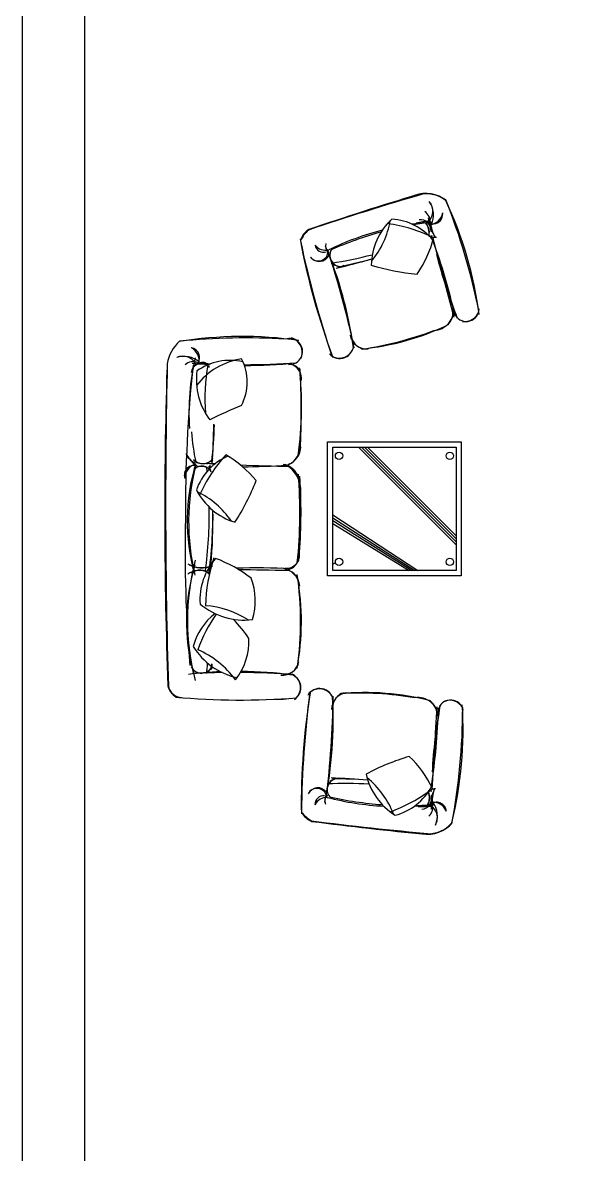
# Model space of a CAD drawing. Header units: inches. Extents: x 8.3 to 50.8, y 10.9 to 35.7.
# Drawn here: x 29.77 to 32.73, y 17.01 to 23.16 of the extents above; entities that cross this region are included whole.
import ezdxf

# ---------------------------------------------------------------- set-up
doc = ezdxf.new("R2010")
doc.units = ezdxf.units.IN
doc.header["$MEASUREMENT"] = 0
for name, color, linetype in [('02', 2, 'Continuous'), ('1', 1, 'Continuous'), ('4', 4, 'Continuous'), ('kadrbm', 4, 'Continuous')]:
    doc.layers.add(name, color=color, linetype=linetype)

# ---------------------------------------------------------------- blocks, each defined once
blk = doc.blocks.new('kadrbm')
at = {"layer": 'kadrbm', "color": 4}
blk.add_lwpolyline([(0, 0), (0, 24.7972), (21, 24.7972), (21, 0), (0, 0)], close=True, dxfattribs=at)
blk.add_lwpolyline([(20.6631, 0.3257), (20.6631, 24.4603), (0.3369, 24.4603), (0.3369, 0.3257), (20.6631, 0.3257)], dxfattribs=at)

msp = doc.modelspace()

# ---------------------------------------------------------------- linework, layer by layer
at = {"layer": '02'}
for p, q in [((31.46, 20.1827), (31.46, 20.853)), ((31.46, 20.853), (32.1304, 20.853)), ((31.6008, 20.853), (32.1304, 20.3234)), ((31.6168, 20.853), (32.1304, 20.3394)), ((31.6329, 20.853), (32.1304, 20.3555)), ((31.6489, 20.853), (32.1304, 20.3715)), ((32.1304, 20.853), (32.1304, 20.1827)), ((31.46, 20.486), (31.9232, 20.1827)), ((31.46, 20.47), (31.9072, 20.1827)), ((31.46, 20.454), (31.8911, 20.1827)), ((31.46, 20.4379), (31.8751, 20.1827)), ((32.1191, 20.2558), (32.1191, 20.2558)), ((32.1304, 20.1827), (31.46, 20.1827))]:
    msp.add_line(p, q, dxfattribs=at)
for centre in [(31.4942, 20.806), (32.0962, 20.806), (31.4942, 20.2297), (32.0962, 20.2297)]:
    msp.add_circle(centre, 0.02, dxfattribs=at)
for centre, radius, start, end in [((36.193, 7.6282), 15.2041, 106.19211, 108.66066), ((37.8938, 2.552), 20.56, 106.87608, 108.61545), ((31.9676, 22.0659), 0.1661, 48.82108, 112.05111), ((31.9645, 22.0263), 0.2032, 57.21999, 97.27541), ((31.9254, 22.1357), 0.0791, 309.20566, 41.05884), ((31.8823, 22.1165), 0.125, 334.79553, 34.68309), ((28.8874, 20.9181), 3.4342, 11.30508, 21.86766), ((30.1615, 21.296), 2.1129, 7.57896, 25.12249), ((32.0207, 21.8353), 0.3512, 132.98746, 178.91776), ((31.762, 21.7794), 0.3134, 39.16045, 86.4803), ((32.2455, 20.1219), 1.9705, 97.40834, 100.15083), ((32.3967, 19.5464), 2.5695, 99.18124, 100.84329), ((31.9348, 22.0291), 0.0602, 356.73737, 95.30874), ((31.9268, 22.0793), 0.0631, 351.48428, 58.21008), ((32.0048, 22.1195), 0.0535, 238.3015, 6.63874), ((35.0462, 22.6878), 3.1234, 190.86507, 192.22031), ((31.9781, 22.1425), 0.0815, 276.06199, 348.0871), ((32.1357, 22.073), 0.1443, 177.58102, 204.39412), ((32.167, 22.0849), 0.1755, 181.72431, 211.88242), ((31.473, 21.8767), 0.213, 132.78683, 152.38418), ((31.3876, 21.9452), 0.1074, 121.96315, 164.04865), ((32.1091, 20.548), 1.5317, 104.34005, 115.98372), ((32.2455, 20.1219), 1.9705, 105.37184, 113.77528), ((32.1091, 20.548), 1.5317, 95.47464, 98.12737), ((31.9142, 22.0209), 0.0711, 346.46239, 46.09848), ((31.8789, 22.0163), 0.1046, 353.314, 32.61954), ((31.9451, 22.0287), 0.0539, 353.69163, 48.19373), ((35.7008, 22.8605), 3.7963, 192.14121, 192.73952), ((35.0527, 22.684), 3.8347, 190.49938, 200.4979), ((36.7897, 23.1447), 5.6282, 191.99741, 198.61608), ((31.4604, 21.947), 0.0403, 162.34471, 241.53659), ((31.4132, 22.143), 0.6145, 325.36406, 345.62351), ((31.1335, 23.985), 2.1553, 293.15781, 293.20585), ((28.9194, 20.8479), 3.285, 20.45196, 20.56483), ((31.957, 22.0155), 0.0446, 333.91622, 346.79909), ((36234.0169, 9660.3666), 37463.1023, 194.90851558, 194.90920297), ((28.9194, 20.8479), 3.285, 12.64306, 20.08784), ((32.0045, 21.2392), 0.7529, 88.46661, 89.96789), ((30.6427, 25.3979), 3.6687, 291.80883, 292.04315), ((31.3814, 21.9184), 0.0533, 218.3382, 1.149), ((31.3865, 21.9224), 0.0598, 218.32012, 333.61693), ((31.4203, 21.9951), 0.0713, 218.10873, 284.7464), ((31.4106, 21.9588), 0.0471, 189.3719, 287.91956), ((29.4005, 21.0907), 2.1933, 7.94133, 22.94675), ((26.7676, 20.3728), 4.916, 11.97116, 18.42302), ((31.5068, 21.8966), 0.0626, 152.81147, 279.81296), ((31.1335, 23.985), 2.1553, 278.48315, 284.55724), ((35.0462, 22.6878), 3.1234, 194.59683, 201.18812), ((35.7008, 22.8605), 3.7963, 194.55004, 200.12765), ((31.4977, 21.885), 0.0496, 205.62093, 298.30781), ((30.6427, 25.3979), 3.6687, 283.16511, 286.2918), ((30.8991, 24.7226), 2.95, 281.47439, 285.18476), ((32.0427, 23.1027), 1.3148, 253.51271, 264.59327), ((32.0049, 21.5977), 0.1108, 272.47929, 9.34365), ((32.0319, 21.5788), 0.0809, 310.29294, 21.00692), ((32.1858, 21.6064), 0.0702, 213.08752, 358.21463), ((32.1754, 21.6204), 0.0847, 263.25806, 339.86256), ((31.6447, 21.4795), 0.092, 190.95568, 274.95477), ((31.4799, 22.7811), 1.4008, 275.51366, 295.87606), ((31.3479, 23.2363), 1.8703, 278.37939, 290.72318), ((30.7241, 21.2898), 0.1661, 123.99767, 123.99767), ((30.7614, 21.2759), 0.2032, 131.28962, 171.34505), ((30.9688, 19.3417), 2.1129, 81.6486, 99.36594), ((30.9825, 18.0128), 3.4342, 86.31194, 95.9373), ((31.2258, 21.3734), 0.0702, 287.15716, 108.6588), ((31.2096, 21.3674), 0.0847, 337.3277, 71.29342), ((31.4981, 21.4104), 0.0752, 221.62088, 1.29248), ((31.6446, 21.4706), 0.0852, 193.43182, 266.10755), ((30.6455, 21.2684), 0.0791, 23.2753, 115.12848), ((30.6521, 21.2216), 0.125, 48.86517, 108.75273), ((31.9276, 21.0475), 1.249, 166.5301, 184.28334), ((30.6828, 21.3402), 0.0535, 312.37114, 80.70838), ((30.6534, 21.3209), 0.0815, 350.13163, 62.15674), ((31.4962, 21.4173), 0.0802, 239.86511, 342.88931), ((63.0479, 20.5455), 32.4963, 178.65818, 181.7483), ((30.7001, 21.2543), 0.0631, 65.55392, 132.27972), ((38.1962, 20.5128), 7.5368, 174.00988, 180.36248), ((30.7449, 21.254), 0.0538, 54.63816, 174.49056), ((30.9712, 24.4209), 3.1234, 264.93471, 266.63366), ((31.0227, 20.9561), 0.3814, 98.8265, 142.55247), ((30.9035, 21.0116), 0.3134, 77.4168, 125.33464), ((30.754, 21.2662), 0.0473, 48.86776, 127.75013), ((30.9847, 25.0977), 3.7963, 266.21085, 267.15314), ((27.4001, 21.0944), 3.3939, 3.25121, 3.38569), ((30.7253, 21.207), 0.2701, 331.87731, 27.80575), ((30.9847, 25.0977), 3.7963, 269.90481, 274.19729), ((30.9712, 24.4209), 3.1234, 270.15846, 275.25776), ((31.209, 21.2247), 0.0817, 353.40371, 92.34206), ((31.2295, 21.2454), 0.0566, 338.98851, 99.73831), ((29.3955, 21.0772), 1.8955, 351.84029, 6.29223), ((27.5505, 21.0526), 3.7386, 356.74817, 3.46195), ((55.808, 20.4922), 25.2612, 178.23098, 182.12087), ((31.0699, 21.2174), 0.3512, 171.8418, 217.79628), ((31.9746, 18.6184), 2.6608, 112.33218, 116.37744), ((28.6161, 21.0327), 2.2014, 353.27484, 358.47237), ((26.6461, 21.0265), 4.1677, 356.35193, 359.32573), ((32.0914, 21.0472), 1.4038, 184.51833, 191.42804), ((31.1846, 20.8556), 0.1015, 289.99102, 359.74379), ((30.8792, 20.9465), 0.2527, 210.35109, 228.67613), ((30.7519, 20.8586), 0.0992, 203.68396, 245.06889), ((30.7541, 20.83), 0.0664, 220.59284, 326.36977), ((30.7547, 20.8465), 0.082, 235.42403, 310.75399), ((31.0143, 20.5167), 0.3134, 113.23009, 160.54994), ((30.569, 20.2811), 0.6145, 39.4337, 59.69315), ((31.17, 20.862), 0.1151, 291.12937, 349.2674), ((30.7067, 20.7005), 0.0535, 69.88806, 198.2253), ((30.7375, 20.6833), 0.0815, 107.64855, 179.67367), ((31.7473, 20.453), 1.0782, 163.25127, 195.45289), ((31.9022, 20.446), 1.2255, 165.32005, 193.57543), ((30.7464, 20.6716), 0.0766, 48.15591, 121.90661), ((30.749, 20.6935), 0.0574, 26.0752, 137.37666), ((31.2725, 28.0152), 7.2655, 266.0747, 266.44009), ((28.4386, 20.4942), 2.3503, 5.56796, 6.17955), ((27.4001, 21.0944), 3.3939, 354.35768, 354.48599), ((30.8712, 26.9978), 6.2524, 269.20178, 269.35246), ((28.6877, 20.4689), 2.1205, 7.25545, 7.6363), ((28.1558, 20.4634), 2.6535, 5.98936, 6.36873), ((31.2725, 28.0152), 7.2655, 267.52188, 269.64311), ((30.8712, 26.9978), 6.2524, 270.91134, 273.12071), ((31.1724, 20.6521), 0.1092, 349.12418, 80.32774), ((31.1223, 20.6156), 0.1645, 356.83213, 61.17249), ((29.8189, 21.1498), 1.3148, 327.58235, 338.66291), ((28.6736, 20.4975), 2.6082, 354.02399, 4.59366), ((28.6869, 20.4997), 2.6009, 355.17805, 4.31282), ((31.0316, 20.7808), 0.3512, 207.0571, 252.9874), ((28.4386, 20.4942), 2.3503, 352.2935, 0.80509), ((28.6877, 20.4689), 2.1205, 351.71392, 1.11296), ((28.1558, 20.4634), 2.6535, 354.57066, 0.98751), ((38.0813, 20.2859), 7.4239, 178.61602, 184.78768), ((31.955, 19.9115), 1.2844, 165.25421, 194.74579), ((31.0778, 20.0242), 0.3395, 138.48847, 183.94924), ((30.5351, 19.506), 0.7972, 52.91552, 68.78742), ((31.2033, 20.2578), 0.071, 268.17718, 16.5563), ((31.2084, 20.2667), 0.0716, 264.89085, 11.57105), ((31.7545, 19.9048), 1.089, 163.46174, 194.62546), ((30.7498, 20.3414), 0.1443, 237.29748, 293.55269), ((30.7339, 20.0789), 0.1046, 67.52509, 125.82509), ((30.747, 20.3748), 0.1755, 247.1571, 285.95206), ((30.7391, 20.1142), 0.0711, 41.91406, 132.0433), ((31.0451, 16.9124), 3.285, 94.63374, 94.63447), ((31.5156, 19.9864), 0.7529, 162.53625, 166.47603), ((28.7705, 19.8929), 2.0448, 8.19521, 8.89374), ((31.0451, 16.9124), 3.285, 86.7127, 91.92018), ((698.8924, 37477.3367), 37463.1023, 268.97839276, 268.97880597), ((31.171, 20.0852), 0.1108, 6.63406, 83.41329), ((31.1966, 20.1059), 0.0809, 0.15932, 76.60346), ((31.9956, 19.3411), 1.0262, 120.50188, 121.45845), ((30.7046, 20.0187), 0.3348, 342.15625, 21.61267), ((29.889, 19.9052), 1.4008, 349.5833, 9.9457), ((29.415, 19.9032), 1.8703, 352.44903, 7.91309), ((30.9813, 20.2942), 0.3804, 230.45641, 276.32984), ((31.0249, 19.6846), 0.3343, 127.63849, 165.13347), ((30.3544, 19.3738), 0.7852, 34.09975, 43.95381), ((30.6753, 19.7979), 0.3297, 320.89951, 2.79689), ((31.0208, 19.9669), 0.3747, 211.64063, 257.51406), ((28.6362, 19.9026), 2.1553, 352.55279, 354.06797), ((31.1858, 19.7064), 0.092, 265.02532, 349.02441), ((30.9437, 17.4417), 2.1933, 92.42953, 97.01638), ((30.7469, 19.6883), 0.0626, 207.07664, 334.82581), ((30.9114, 14.7128), 4.916, 90.60265, 92.49266), ((30.7555, 19.6763), 0.0496, 279.69057, 343.22877), ((28.7705, 19.8929), 2.0448, 353.01486, 353.88906), ((27.8626, 19.8795), 2.95, 355.54403, 356.00354), ((30.9114, 14.7128), 4.916, 86.0408, 89.45449), ((30.9437, 17.4417), 2.1933, 82.11605, 89.5256), ((31.1944, 19.7039), 0.0852, 267.50146, 340.17719), ((31.2048, 19.5465), 0.0802, 306.09843, 66.31875), ((30.6443, 19.5739), 0.0818, 191.66725, 266.00914), ((30.6385, 19.5631), 0.0724, 187.20075, 257.12989), ((31.2127, 19.5466), 0.0747, 312.00501, 64.81273), ((30.9616, 23.3509), 3.8716, 264.72356, 274.46587), ((35.1239, 18.9132), 3.8347, 170.78353, 180.78205), ((36.9174, 18.8012), 5.6282, 172.66536, 179.28403), ((31.3888, 19.4668), 0.0752, 9.98895, 149.66055), ((31.3883, 19.4596), 0.0802, 28.39212, 131.41633), ((29.2692, 19.37), 2.1933, 348.33469, 3.3401), ((26.5467, 19.5589), 4.916, 352.85842, 359.31028), ((31.5461, 19.4277), 0.092, 96.32666, 180.32576), ((31.5443, 19.4364), 0.0852, 105.17389, 177.84962), ((31.6391, 18.119), 1.4008, 75.40537, 95.76777), ((31.5987, 17.6468), 1.8703, 80.55825, 92.90205), ((31.9225, 19.3822), 0.1108, 1.93778, 98.80214), ((31.0347, 25.1108), 5.6282, 271.10948, 271.74718), ((31.9452, 19.4061), 0.0809, 350.27452, 60.9885), ((28.75, 19.514), 3.285, 351.1936, 358.63837), ((37420.0596, -2351.0059), 37463.1023, 176.37223172, 176.37291916), ((35.1183, 18.9082), 3.1234, 170.09331, 176.68461), ((35.794, 18.8669), 3.7963, 171.15378, 176.7314), ((32.1015, 19.4091), 0.0702, 13.0668, 158.19392), ((32.0942, 19.3933), 0.0847, 31.41888, 108.02338), ((30.0557, 19.3175), 2.1129, 346.15894, 3.70248), ((28.7323, 19.4389), 3.4342, 349.41378, 359.97635), ((32.2539, 17.9138), 1.3148, 106.68816, 117.76872), ((31.4489, 18.7318), 0.6145, 25.65792, 45.91737), ((31.9844, 19.1523), 0.3512, 192.36367, 238.29397), ((31.3795, 18.9428), 0.0598, 37.66451, 152.96131), ((31.535, 16.8706), 2.1553, 86.7242, 92.79828), ((31.4925, 18.9917), 0.0626, 91.46847, 218.46997), ((31.4813, 19.0013), 0.0496, 72.97363, 165.66051), ((31.3301, 15.3891), 3.6687, 84.98963, 88.11633), ((31.4493, 16.1014), 2.95, 86.09667, 89.80705), ((31.7198, 19.1565), 0.3134, 284.80113, 332.12099), ((31.3737, 18.9458), 0.0533, 10.13244, 152.94324), ((31.4103, 18.9119), 0.0471, 83.36188, 181.90953), ((31.4269, 18.8782), 0.0713, 86.53503, 153.1727), ((31.4568, 18.9332), 0.0403, 129.74485, 208.93672), ((31.8193, 20.4321), 1.5317, 255.29771, 266.94138), ((31.8698, 20.8766), 1.9705, 257.50615, 265.90959), ((31.9381, 18.9455), 0.0602, 275.97269, 14.54406), ((31.9163, 18.9495), 0.0711, 325.18295, 24.81905), ((31.8808, 18.9471), 0.1046, 338.6619, 17.96743), ((31.535, 16.8706), 2.1553, 78.07558, 78.12363), ((31.9482, 18.948), 0.0539, 323.0877, 17.5898), ((28.75, 19.514), 3.285, 350.7166, 350.82947), ((31.9573, 18.9631), 0.0446, 24.48235, 37.36522), ((35.1183, 18.9082), 3.1234, 179.06113, 180.41637), ((35.794, 18.8669), 3.7963, 178.54192, 179.14022), ((32.1437, 18.9417), 0.1443, 166.88732, 193.70041), ((31.8519, 19.7337), 0.7529, 281.31354, 282.81483), ((31.3301, 15.3891), 3.6687, 79.23829, 79.4726), ((32.1767, 18.9362), 0.1755, 159.39902, 189.55713), ((31.8193, 20.4321), 1.5317, 273.15407, 275.80679), ((31.8698, 20.8766), 1.9705, 271.1306, 273.8731), ((31.9054, 21.4706), 2.5695, 270.43814, 272.10019), ((31.9401, 18.8947), 0.0631, 313.07135, 19.79715), ((31.9498, 18.8391), 0.0791, 330.22259, 62.07577), ((32.0244, 18.8706), 0.0535, 4.6427, 132.97993), ((32.0028, 18.8428), 0.0815, 23.19433, 95.21945), ((31.9037, 18.8495), 0.125, 336.59834, 36.48591), ((31.3851, 18.9207), 0.1074, 207.23278, 249.31829), ((31.4554, 19.0046), 0.213, 218.89725, 238.49461), ((33.2969, 33.9012), 15.2041, 262.62077, 265.08933), ((33.9718, 39.212), 20.56, 262.66599, 264.40535), ((31.9775, 18.9158), 0.1661, 259.23032, 322.46035), ((31.9667, 18.9541), 0.2032, 274.00602, 314.06145)]:
    msp.add_arc(centre, radius, start, end, dxfattribs=at)
at = {"layer": '1'}
for p, q in [((32.1053, 20.1515), (32.1053, 20.1515)), ((31.2514, 19.6476), (31.2514, 19.6476)), ((30.8724, 19.6129), (30.8724, 19.6129)), ((30.8851, 19.6141), (30.8851, 19.6141)), ((31.2548, 19.5997), (31.2548, 19.5997))]:
    msp.add_line(p, q, dxfattribs=at)
at = {"layer": '4'}
for p, q in [((31.4317, 20.1543), (31.4317, 20.8814)), ((31.4317, 20.8814), (32.1587, 20.8814)), ((32.1587, 20.8814), (32.1587, 20.1543)), ((32.1587, 20.1543), (31.4317, 20.1543))]:
    msp.add_line(p, q, dxfattribs=at)
for centre, radius, start, end in [((31.305, 22.1667), 0.4753, 320.27911, 350.02985), ((31.6402, 21.2468), 0.8298, 63.65355, 81.84883), ((31.8884, 21.1177), 1.123, 170.66815, 184.09085), ((31.493, 20.2534), 0.8298, 137.72318, 155.91847), ((30.5165, 20.1835), 0.4753, 34.34875, 64.09949), ((31.6671, 19.9684), 0.899, 161.55991, 178.49664), ((30.7262, 19.4788), 0.5149, 57.74805, 85.29509), ((31.5565, 19.4453), 0.8854, 145.51829, 159.68087), ((30.5239, 19.2878), 0.5071, 36.57589, 66.47932), ((31.3474, 18.6874), 0.4753, 21.25158, 51.00233), ((31.4961, 19.6551), 0.8298, 289.4326, 307.62789)]:
    msp.add_arc(centre, radius, start, end, dxfattribs=at)

# ---------------------------------------------------------------- block references
at = {"layer": 'kadrbm'}
msp.add_blockref('kadrbm', (29.7744, 10.862), dxfattribs=at)

doc.saveas('drawing.dxf')
